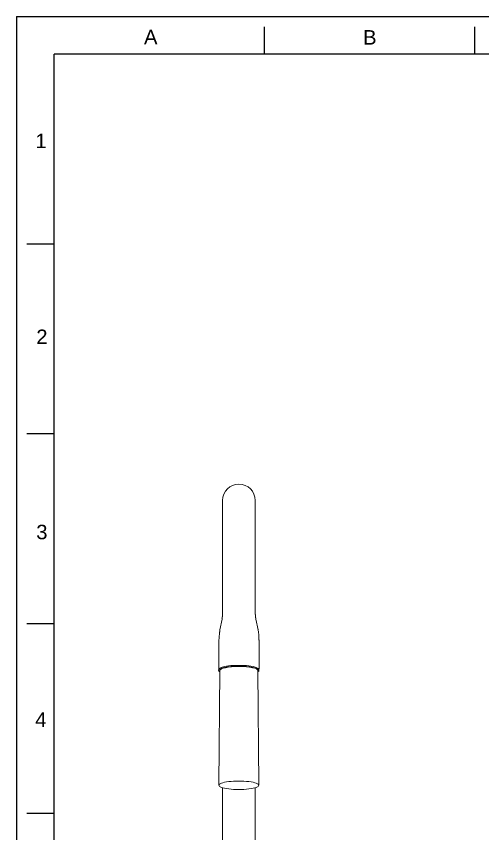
# Model space of a CAD drawing. Header units: millimetres. Extents: x 7392 to 8221, y 1108 to 2280.
# Drawn here: x 7392 to 7735, y 1679 to 2280 of the extents above; entities that cross this region are included whole.
import ezdxf

# ---------------------------------------------------------------- set-up
doc = ezdxf.new("R2010")
doc.units = ezdxf.units.MM
doc.styles.get("Standard").update_dxf_attribs({"font": 'arial.ttf'})

msp = doc.modelspace()

# ---------------------------------------------------------------- linework, layer by layer
at = {"color": 7, "linetype": 'Continuous'}
for p, q in [((7392.3, 2279.55), (8220.61, 2279.55)), ((7392.3, 2279.55), (7392.3, 1108.21)), ((7574.7, 2251.66), (7574.7, 2271.93)), ((7729.2, 2251.66), (7729.2, 2271.93)), ((8192.72, 2251.66), (7420.19, 2251.66)), ((7420.19, 2112.21), (7399.92, 2112.21)), ((7420.19, 1972.77), (7399.92, 1972.77)), ((7420.19, 1833.32), (7399.92, 1833.32)), ((7420.19, 1693.88), (7399.92, 1693.88))]:
    msp.add_line(p, q, dxfattribs=at)
at = {"linetype": 'Continuous'}
msp.add_line((7420.19, 1136.1), (7420.19, 2251.66), dxfattribs=at)
at = {"linetype": 'Continuous', "lineweight": 18, "extrusion": (-1.22465e-16, -1, 0)}
for p, q in [((7543.88, 1923.95), (7543.88, 1843.15)), ((7567.88, 1843.15), (7567.88, 1923.95)), ((7543.88, 1843.15), (7543.88, 1841.36)), ((7567.88, 1841.36), (7567.88, 1843.15)), ((7543.43, 1836.8), (7541.88, 1828.98)), ((7569.88, 1828.98), (7568.33, 1836.8)), ((7541.13, 1821.4), (7541.13, 1800.17)), ((7570.63, 1800.17), (7570.63, 1821.4)), ((7540.98, 1799.73), (7540.98, 1799.05)), ((7541.88, 1799.06), (7540.98, 1714.74)), ((7570.6, 1714.74), (7569.7, 1799.06)), ((7570.6, 1799.05), (7570.6, 1799.73)), ((7543.88, 1712.9), (7543.88, 1671.2)), ((7567.88, 1671.2), (7567.88, 1712.9))]:
    msp.add_line(p, q, dxfattribs=at)
at = {"linetype": 'Continuous', "lineweight": 18}
for start, end in [(90, 180), (0, 90)]:
    msp.add_arc((7555.88, 1923.95), 12, start, end, dxfattribs=at)
at = {"linetype": 'Continuous', "lineweight": 13}
for centre, major_axis, start_param, end_param in [((7555.88, 1841.36), (-12, 0), 6.283185, 6.28348), ((7555.88, 1836.69), (12.46, 0), 3.100264, 3.10031), ((7555.88, 1836.69), (12.46, 0), 0.041283, 0.041329), ((7555.88, 1828.86), (-14.02, 0), 6.241857, 6.244504), ((7555.88, 1828.86), (-14.02, 0), 3.182875, 3.182921), ((7555.88, 1821.4), (14.75, 0), 3.100689, 3.141593), ((7555.88, 1821.4), (14.75, 0), 6.283185, 6.349681)]:
    msp.add_ellipse(centre, major_axis=major_axis, ratio=0.207912, start_param=start_param, end_param=end_param, dxfattribs=at)
at = {"linetype": 'Continuous', "lineweight": 18}
for centre, major_axis, start_param, end_param in [((7555.7, 1799.73), (14.9, 0), 0, 3.141593), ((7555.7, 1799.05), (-14.9, 0), 3.141593, 6.283185), ((7555.88, 1799.05), (14, 0), 1.570796, 3.139384), ((7555.88, 1799.05), (14, 0), 0.002209, 1.570796), ((7555.88, 1799.05), (-14.9, 0), 0, 0.347147), ((7555.7, 1799.05), (-14.9, 0), 2.794446, 3.141593), ((7555.88, 1714.73), (-14.9, 0), 4.712389, 7.853982), ((7555.7, 1714.73), (-14.9, 0), 1.570796, 4.712389)]:
    msp.add_ellipse(centre, major_axis=major_axis, ratio=0.207912, start_param=start_param, end_param=end_param, dxfattribs=at)
for points, degree in [([(7543.76, 1839.09), (7543.42, 1836.82)], 1), ([(7543.84, 1841.36), (7543.94, 1840.21), (7543.76, 1839.09)], 2), ([(7568.04, 1839.09), (7567.84, 1840.21), (7567.92, 1841.35)], 2), ([(7568.35, 1836.84), (7568.06, 1837.94), (7568.04, 1839.09)], 2), ([(7541.88, 1828.98), (7541.13, 1821.4)], 1)]:
    msp.add_open_spline(points, degree=degree, dxfattribs=at)
msp.add_open_spline([(7570.59, 1821.4), (7570.61, 1822.28), (7570.56, 1824.36), (7570.29, 1826.91), (7569.95, 1828.55), (7569.84, 1829.01)], degree=3, knots=[0, 0, 0, 0, 0.343408, 0.816465, 1, 1, 1, 1], dxfattribs=at)

# ---------------------------------------------------------------- texts
at = {"char_height": 10.63, "attachment_point": 5}
for s, width, insert in [('A', 13.9445, (7491.06, 2264.36)), ('B', 13.9445, (7652.05, 2264.12)), ('1', 69.7226, (7410.43, 2188.08)), ('2', 69.7226, (7411.09, 2044.17)), ('3', 69.7226, (7411.07, 1900.7)), ('4', 69.7226, (7410.27, 1762.91))]:
    msp.add_mtext_dynamic_manual_height_columns(s, width=width, gutter_width=17.43, heights=[0], dxfattribs=dict(at, insert=insert))

doc.saveas('drawing.dxf')
